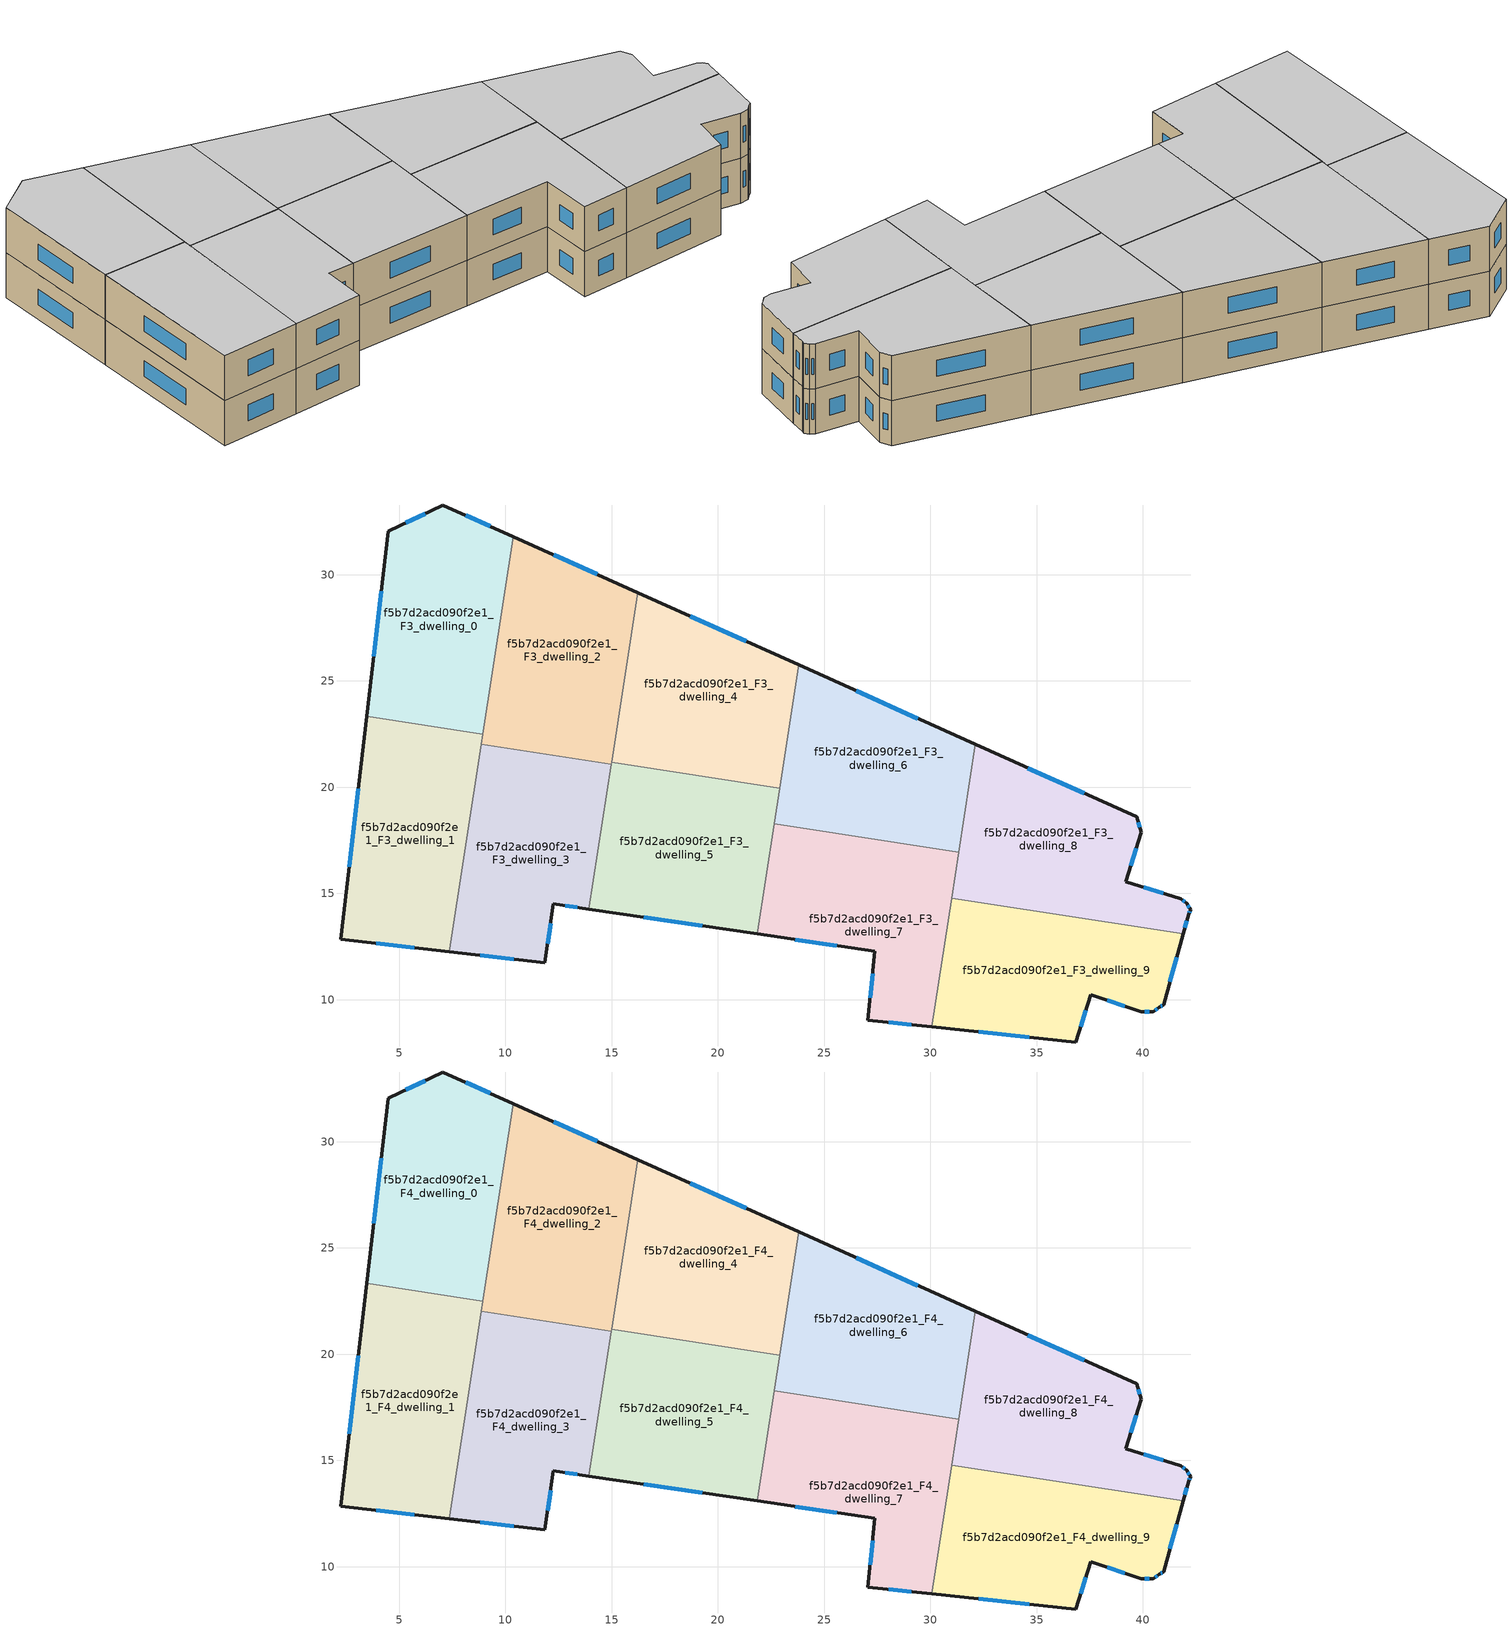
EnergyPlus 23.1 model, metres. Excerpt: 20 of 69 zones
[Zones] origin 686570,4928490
f5b7d2acd090f2e1_F3_dwelling_0
 floor to f5b7d2acd090f2e1_F2_dwelling_0 (EU_floor_Construction): 10.37,31.79 8.94,22.49 3.47,23.34 4.48,32.04 7.06,33.28 z9
 wall outside (EU_wall_Construction): 10.37,31.79 7.06,33.28 4.48,32.04 3.47,23.34 z9:12
 wall to f5b7d2acd090f2e1_F3_dwelling_1 (EU_wall_Construction): 3.47,23.34 8.94,22.49 z9:12
 wall to f5b7d2acd090f2e1_F3_dwelling_2 (EU_wall_Construction): 8.94,22.49 10.37,31.79 z9:12
 window (EU_Window_Construction): 4.15,29.21 3.8,26.17 / 6.22,32.88 5.32,32.44 / 9.3,32.27 8.14,32.79 z9.98:11.02
f5b7d2acd090f2e1_F3_dwelling_1
 floor to f5b7d2acd090f2e1_F2_dwelling_1 (EU_floor_Construction): 8.94,22.49 7.36,12.26 2.26,12.85 3.47,23.34 z9
 wall outside (EU_wall_Construction): 3.47,23.34 2.26,12.85 7.36,12.26 z9:12
 wall to f5b7d2acd090f2e1_F3_dwelling_3 (EU_wall_Construction): 7.36,12.26 8.87,22.03 z9:12
 wall to f5b7d2acd090f2e1_F3_dwelling_2 (EU_wall_Construction): 8.87,22.03 8.94,22.49 z9:12
 window (EU_Window_Construction): 3.08,19.93 2.66,16.26 / 3.92,12.66 5.71,12.45 z9.98:11.02
f5b7d2acd090f2e1_F3_dwelling_2
 floor to f5b7d2acd090f2e1_F2_dwelling_2 (EU_floor_Construction): 16.23,29.16 14.98,21.09 8.87,22.03 10.37,31.79 z9
 wall outside (EU_wall_Construction): 16.23,29.16 10.37,31.79 z9:12
 wall to f5b7d2acd090f2e1_F3_dwelling_4 (EU_wall_Construction): 15,21.18 16.23,29.16 z9:12
 wall to f5b7d2acd090f2e1_F3_dwelling_3 (EU_wall_Construction): 8.87,22.03 14.98,21.09 z9:12
 wall to f5b7d2acd090f2e1_F3_dwelling_5 (EU_wall_Construction): 14.98,21.09 15,21.18 z9:12
 window (EU_Window_Construction): 14.32,30.01 12.28,30.93 z9.98:11.02
f5b7d2acd090f2e1_F3_dwelling_3
 floor to f5b7d2acd090f2e1_F2_dwelling_3 (EU_floor_Construction): 14.98,21.09 13.93,14.26 12.26,14.51 11.85,11.74 7.36,12.26 8.87,22.03 z9
 wall outside (EU_wall_Construction): 7.36,12.26 11.85,11.74 12.26,14.51 13.93,14.26 z9:12
 wall to f5b7d2acd090f2e1_F3_dwelling_5 (EU_wall_Construction): 13.93,14.26 14.98,21.09 z9:12
 window (EU_Window_Construction): 12.8,14.43 13.39,14.34 / 11.98,12.64 12.13,13.61 / 8.82,12.09 10.39,11.91 z9.98:11.02
f5b7d2acd090f2e1_F3_dwelling_4
 floor to f5b7d2acd090f2e1_F2_dwelling_4 (EU_floor_Construction): 23.8,25.75 22.91,19.96 15,21.18 16.23,29.16 z9
 wall outside (EU_wall_Construction): 23.8,25.75 16.23,29.16 z9:12
 wall to f5b7d2acd090f2e1_F3_dwelling_5 (EU_wall_Construction): 15,21.18 22.91,19.96 z9:12
 wall to f5b7d2acd090f2e1_F3_dwelling_6 (EU_wall_Construction): 22.91,19.96 23.8,25.75 z9:12
 window (EU_Window_Construction): 21.33,26.86 18.69,28.05 z9.98:11.02
f5b7d2acd090f2e1_F3_dwelling_5
 floor to f5b7d2acd090f2e1_F2_dwelling_5 (EU_floor_Construction): 22.91,19.96 21.85,13.1 13.93,14.26 15,21.18 z9
 wall outside (EU_wall_Construction): 13.93,14.26 21.85,13.1 z9:12
 wall to f5b7d2acd090f2e1_F3_dwelling_7 (EU_wall_Construction): 21.85,13.1 22.65,18.28 z9:12
 wall to f5b7d2acd090f2e1_F3_dwelling_6 (EU_wall_Construction): 22.65,18.28 22.9,19.96 z9:12
 window (EU_Window_Construction): 16.51,13.88 19.27,13.48 z9.98:11.02
f5b7d2acd090f2e1_F3_dwelling_6
 floor to f5b7d2acd090f2e1_F2_dwelling_6 (EU_floor_Construction): 32.11,22.01 31.33,16.94 22.65,18.28 23.8,25.75 z9
 wall outside (EU_wall_Construction): 32.11,22.01 23.8,25.75 z9:12
 wall to f5b7d2acd090f2e1_F3_dwelling_7 (EU_wall_Construction): 22.65,18.28 31.33,16.94 z9:12
 wall to f5b7d2acd090f2e1_F3_dwelling_8 (EU_wall_Construction): 31.33,16.94 32.11,22.01 z9:12
 window (EU_Window_Construction): 29.41,23.23 26.5,24.54 z9.98:11.02
f5b7d2acd090f2e1_F3_dwelling_7
 floor to f5b7d2acd090f2e1_F2_dwelling_7 (EU_floor_Construction): 31.33,16.94 30.06,8.72 27.06,9.03 27.39,12.28 21.85,13.1 22.65,18.28 z9
 wall outside (EU_wall_Construction): 21.85,13.1 27.39,12.28 27.06,9.03 30.06,8.72 z9:12
 wall to f5b7d2acd090f2e1_F3_dwelling_9 (EU_wall_Construction): 30.06,8.72 31,14.77 z9:12
 wall to f5b7d2acd090f2e1_F3_dwelling_8 (EU_wall_Construction): 31,14.77 31.33,16.94 z9:12
 window (EU_Window_Construction): 28.04,8.93 29.09,8.82 / 27.28,11.22 27.17,10.09 / 23.65,12.83 25.59,12.54 z9.98:11.02
f5b7d2acd090f2e1_F3_dwelling_8
 floor to f5b7d2acd090f2e1_F2_dwelling_8 (EU_floor_Construction): 39.7,18.6 39.91,17.87 39.19,15.56 41.79,14.75 42.06,14.53 42.24,14.24 42.15,14.03 41.89,13.09 31,14.77 32.11,22.01 z9
 wall outside (EU_wall_Construction): 41.89,13.09 42.15,14.03 42.24,14.24 42.06,14.53 41.79,14.75 39.19,15.56 39.91,17.87 39.7,18.6 32.11,22.01 z9:12
 wall to f5b7d2acd090f2e1_F3_dwelling_9 (EU_wall_Construction): 31,14.77 41.89,13.09 z9:12
 window (EU_Window_Construction): 37.23,19.71 34.58,20.9 / 39.84,18.11 39.77,18.36 / 39.42,16.31 39.68,17.12 / 40.94,15.01 40.04,15.3 / 41.97,14.6 41.88,14.68 / 42.18,14.33 42.12,14.43 / 42.18,14.1 42.21,14.17 / 41.98,13.4 42.07,13.72 z9.98:11.02
f5b7d2acd090f2e1_F3_dwelling_9
 floor to f5b7d2acd090f2e1_F2_dwelling_9 (EU_floor_Construction): 41.89,13.09 40.97,9.76 40.77,9.65 40.48,9.43 39.91,9.43 37.54,10.24 36.85,8.01 30.06,8.72 31,14.77 z9
 wall outside (EU_wall_Construction): 30.06,8.72 36.85,8.01 37.54,10.24 39.91,9.43 40.48,9.43 40.77,9.65 40.97,9.76 41.89,13.09 z9:12
 window (EU_Window_Construction): 40.57,9.5 40.68,9.58 / 40.1,9.43 40.29,9.43 / 38.31,9.98 39.14,9.69 / 37.07,8.73 37.32,9.51 / 32.27,8.49 34.64,8.24 / 41.27,10.84 41.59,12.01 / 40.84,9.68 40.9,9.72 z9.98:11.02
f5b7d2acd090f2e1_F4_dwelling_0
 floor to f5b7d2acd090f2e1_F3_dwelling_0 (EU_floor_Construction): 10.37,31.79 8.94,22.49 3.47,23.34 4.48,32.04 7.06,33.28 z12
 wall outside (EU_wall_Construction): 10.37,31.79 7.06,33.28 4.48,32.04 3.47,23.34 z12:15
 wall to f5b7d2acd090f2e1_F4_dwelling_1 (EU_wall_Construction): 3.47,23.34 8.94,22.49 z12:15
 wall to f5b7d2acd090f2e1_F4_dwelling_2 (EU_wall_Construction): 8.94,22.49 10.37,31.79 z12:15
 window (EU_Window_Construction): 4.15,29.21 3.8,26.17 / 6.22,32.88 5.32,32.44 / 9.3,32.27 8.14,32.79 z12.98:14.02
 ceiling to f5b7d2acd090f2e1_F5_dwelling_0 (EU_floor_Construction): 8.94,22.49 10.37,31.79 7.06,33.28 4.48,32.04 3.47,23.34 z15
f5b7d2acd090f2e1_F4_dwelling_1
 floor to f5b7d2acd090f2e1_F3_dwelling_1 (EU_floor_Construction): 8.94,22.49 7.36,12.26 2.26,12.85 3.47,23.34 z12
 wall outside (EU_wall_Construction): 3.47,23.34 2.26,12.85 7.36,12.26 z12:15
 wall to f5b7d2acd090f2e1_F4_dwelling_3 (EU_wall_Construction): 7.36,12.26 8.87,22.03 z12:15
 wall to f5b7d2acd090f2e1_F4_dwelling_2 (EU_wall_Construction): 8.87,22.03 8.94,22.49 z12:15
 window (EU_Window_Construction): 3.08,19.93 2.66,16.26 / 3.92,12.66 5.71,12.45 z12.98:14.02
 ceiling to f5b7d2acd090f2e1_F5_dwelling_1 (EU_floor_Construction): 7.36,12.26 8.94,22.49 3.47,23.34 2.26,12.85 z15
f5b7d2acd090f2e1_F4_dwelling_2
 floor to f5b7d2acd090f2e1_F3_dwelling_2 (EU_floor_Construction): 16.23,29.16 14.98,21.09 8.87,22.03 10.37,31.79 z12
 wall outside (EU_wall_Construction): 16.23,29.16 10.37,31.79 z12:15
 wall to f5b7d2acd090f2e1_F4_dwelling_4 (EU_wall_Construction): 15,21.18 16.23,29.16 z12:15
 wall to f5b7d2acd090f2e1_F4_dwelling_3 (EU_wall_Construction): 8.87,22.03 14.98,21.09 z12:15
 wall to f5b7d2acd090f2e1_F4_dwelling_5 (EU_wall_Construction): 14.98,21.09 15,21.18 z12:15
 window (EU_Window_Construction): 14.32,30.01 12.28,30.93 z12.98:14.02
 ceiling to f5b7d2acd090f2e1_F5_dwelling_2 (EU_floor_Construction): 14.98,21.09 16.23,29.16 10.37,31.79 8.87,22.03 z15
f5b7d2acd090f2e1_F4_dwelling_3
 floor to f5b7d2acd090f2e1_F3_dwelling_3 (EU_floor_Construction): 14.98,21.09 13.93,14.26 12.26,14.51 11.85,11.74 7.36,12.26 8.87,22.03 z12
 wall outside (EU_wall_Construction): 7.36,12.26 11.85,11.74 12.26,14.51 13.93,14.26 z12:15
 wall to f5b7d2acd090f2e1_F4_dwelling_5 (EU_wall_Construction): 13.93,14.26 14.98,21.09 z12:15
 window (EU_Window_Construction): 12.8,14.43 13.39,14.34 / 11.98,12.64 12.13,13.61 / 8.82,12.09 10.39,11.91 z12.98:14.02
 ceiling to f5b7d2acd090f2e1_F5_dwelling_3 (EU_floor_Construction): 13.93,14.26 14.98,21.09 8.87,22.03 7.36,12.26 11.85,11.74 12.26,14.51 z15
f5b7d2acd090f2e1_F4_dwelling_4
 floor to f5b7d2acd090f2e1_F3_dwelling_4 (EU_floor_Construction): 23.8,25.75 22.91,19.96 15,21.18 16.23,29.16 z12
 wall outside (EU_wall_Construction): 23.8,25.75 16.23,29.16 z12:15
 wall to f5b7d2acd090f2e1_F4_dwelling_5 (EU_wall_Construction): 15,21.18 22.91,19.96 z12:15
 wall to f5b7d2acd090f2e1_F4_dwelling_6 (EU_wall_Construction): 22.91,19.96 23.8,25.75 z12:15
 window (EU_Window_Construction): 21.33,26.86 18.69,28.05 z12.98:14.02
 ceiling to f5b7d2acd090f2e1_F5_dwelling_4 (EU_floor_Construction): 22.91,19.96 23.8,25.75 16.23,29.16 15,21.18 z15
f5b7d2acd090f2e1_F4_dwelling_5
 floor to f5b7d2acd090f2e1_F3_dwelling_5 (EU_floor_Construction): 22.91,19.96 21.85,13.1 13.93,14.26 15,21.18 z12
 wall outside (EU_wall_Construction): 13.93,14.26 21.85,13.1 z12:15
 wall to f5b7d2acd090f2e1_F4_dwelling_7 (EU_wall_Construction): 21.85,13.1 22.65,18.28 z12:15
 wall to f5b7d2acd090f2e1_F4_dwelling_6 (EU_wall_Construction): 22.65,18.28 22.9,19.96 z12:15
 window (EU_Window_Construction): 16.51,13.88 19.27,13.48 z12.98:14.02
 ceiling to f5b7d2acd090f2e1_F5_dwelling_5 (EU_floor_Construction): 21.85,13.1 22.91,19.96 15,21.18 13.93,14.26 z15
f5b7d2acd090f2e1_F4_dwelling_6
 floor to f5b7d2acd090f2e1_F3_dwelling_6 (EU_floor_Construction): 32.11,22.01 31.33,16.94 22.65,18.28 23.8,25.75 z12
 wall outside (EU_wall_Construction): 32.11,22.01 23.8,25.75 z12:15
 wall to f5b7d2acd090f2e1_F4_dwelling_7 (EU_wall_Construction): 22.65,18.28 31.33,16.94 z12:15
 wall to f5b7d2acd090f2e1_F4_dwelling_8 (EU_wall_Construction): 31.33,16.94 32.11,22.01 z12:15
 window (EU_Window_Construction): 29.41,23.23 26.5,24.54 z12.98:14.02
 ceiling to f5b7d2acd090f2e1_F5_dwelling_6 (EU_floor_Construction): 31.33,16.94 32.11,22.01 23.8,25.75 22.65,18.28 z15
f5b7d2acd090f2e1_F4_dwelling_7
 floor to f5b7d2acd090f2e1_F3_dwelling_7 (EU_floor_Construction): 31.33,16.94 30.06,8.72 27.06,9.03 27.39,12.28 21.85,13.1 22.65,18.28 z12
 wall outside (EU_wall_Construction): 21.85,13.1 27.39,12.28 27.06,9.03 30.06,8.72 z12:15
 wall to f5b7d2acd090f2e1_F4_dwelling_9 (EU_wall_Construction): 30.06,8.72 31,14.77 z12:15
 wall to f5b7d2acd090f2e1_F4_dwelling_8 (EU_wall_Construction): 31,14.77 31.33,16.94 z12:15
 window (EU_Window_Construction): 28.04,8.93 29.09,8.82 / 27.28,11.22 27.17,10.09 / 23.65,12.83 25.59,12.54 z12.98:14.02
 ceiling to f5b7d2acd090f2e1_F5_dwelling_7 (EU_floor_Construction): 30.06,8.72 31.33,16.94 22.65,18.28 21.85,13.1 27.39,12.28 27.06,9.03 z15
f5b7d2acd090f2e1_F4_dwelling_8
 floor to f5b7d2acd090f2e1_F3_dwelling_8 (EU_floor_Construction): 39.7,18.6 39.91,17.87 39.19,15.56 41.79,14.75 42.06,14.53 42.24,14.24 42.15,14.03 41.89,13.09 31,14.77 32.11,22.01 z12
 wall outside (EU_wall_Construction): 41.89,13.09 42.15,14.03 42.24,14.24 42.06,14.53 41.79,14.75 39.19,15.56 39.91,17.87 39.7,18.6 32.11,22.01 z12:15
 wall to f5b7d2acd090f2e1_F4_dwelling_9 (EU_wall_Construction): 31,14.77 41.89,13.09 z12:15
 window (EU_Window_Construction): 37.23,19.71 34.58,20.9 / 39.84,18.11 39.77,18.36 / 39.42,16.31 39.68,17.12 / 40.94,15.01 40.04,15.3 / 41.97,14.6 41.88,14.68 / 42.18,14.33 42.12,14.43 / 42.18,14.1 42.21,14.17 / 41.98,13.4 42.07,13.72 z12.98:14.02
 ceiling to f5b7d2acd090f2e1_F5_dwelling_8 (EU_floor_Construction): 41.89,13.09 42.15,14.03 42.24,14.24 42.06,14.53 41.79,14.75 39.19,15.56 39.91,17.87 39.7,18.6 32.11,22.01 31,14.77 z15
f5b7d2acd090f2e1_F4_dwelling_9
 floor to f5b7d2acd090f2e1_F3_dwelling_9 (EU_floor_Construction): 41.89,13.09 40.97,9.76 40.77,9.65 40.48,9.43 39.91,9.43 37.54,10.24 36.85,8.01 30.06,8.72 31,14.77 z12
 wall outside (EU_wall_Construction): 30.06,8.72 36.85,8.01 37.54,10.24 39.91,9.43 40.48,9.43 40.77,9.65 40.97,9.76 41.89,13.09 z12:15
 window (EU_Window_Construction): 40.57,9.5 40.68,9.58 / 40.1,9.43 40.29,9.43 / 38.31,9.98 39.14,9.69 / 37.07,8.73 37.32,9.51 / 32.27,8.49 34.64,8.24 / 41.27,10.84 41.59,12.01 / 40.84,9.68 40.9,9.72 z12.98:14.02
 ceiling to f5b7d2acd090f2e1_F5_dwelling_9 (EU_floor_Construction): 40.97,9.76 41.89,13.09 31,14.77 30.06,8.72 36.85,8.01 37.54,10.24 39.91,9.43 40.48,9.43 40.77,9.65 z15
[Building]
EU S2 Campaign: North Axis=0; Terrain=City; Solar Distribution=FullExterior
[Site:Location]
Bologna: Latitude=44.5; Longitude=11.25; Time Zone=1; Elevation=37
[SizingPeriod:WeatherFileDays]
AnnualSizingPeriod: Begin Month=1; Begin Day of Month=1; End Month=12; End Day of Month=31; Day of Week for Start Day=Monday; Use Weather File Daylight Saving Period=No; Use Weather File Rain and Snow Indicators=No
[MATERIAL]
EU_InternalMass_Material: Roughness=MediumRough; Thickness=0.1; Conductivity=1; Density=1800; Specific Heat=900; Thermal Absorptance=0.9; Solar Absorptance=0.7; Visible Absorptance=0.7
[MATERIAL:NOMASS] Roughness=MediumRough; Thermal Absorptance=0.9; Solar Absorptance=0.7; Visible Absorptance=0.7
Name | Thermal Resistance
EU_wall_NoMass | 0.905828
EU_floor_NoMass | 0.67114
[WINDOWMATERIAL:SIMPLEGLAZINGSYSTEM]
EU_Window_SimpleGlazing: UFactor=4.52486; Solar Heat Gain Coefficient=0.85; Visible Transmittance=0.85
[CONSTRUCTION]
EU_wall_Construction: EU_wall_NoMass
EU_floor_Construction: EU_floor_NoMass
EU_Window_Construction: EU_Window_SimpleGlazing
EU_InternalMass_Construction: EU_InternalMass_Material
[ZONE] Type=1; Multiplier=1; Ceiling Height=autocalculate; Floor Area=autocalculate; Part of Total Floor Area=Yes
Name | Volume
f5b7d2acd090f2e1_F3_dwelling_0; f5b7d2acd090f2e1_F4_dwelling_0 | 167.283
f5b7d2acd090f2e1_F3_dwelling_1; f5b7d2acd090f2e1_F4_dwelling_1 | 167.296
f5b7d2acd090f2e1_F3_dwelling_2; f5b7d2acd090f2e1_F4_dwelling_2 | 167.302
f5b7d2acd090f2e1_F3_dwelling_3; f5b7d2acd090f2e1_F4_dwelling_3; f5b7d2acd090f2e1_F3_dwelling_6; f5b7d2acd090f2e1_F4_dwelling_6 | 167.301
f5b7d2acd090f2e1_F3_dwelling_4; f5b7d2acd090f2e1_F4_dwelling_4 | 167.298
f5b7d2acd090f2e1_F3_dwelling_5; f5b7d2acd090f2e1_F4_dwelling_5 | 167.279
f5b7d2acd090f2e1_F3_dwelling_7; f5b7d2acd090f2e1_F4_dwelling_7 | 167.292
f5b7d2acd090f2e1_F3_dwelling_8; f5b7d2acd090f2e1_F4_dwelling_8; f5b7d2acd090f2e1_F3_dwelling_9; f5b7d2acd090f2e1_F4_dwelling_9 | 167.299
[INTERNALMASS] Construction=EU_InternalMass_Construction
Name | Zone or ZoneList | Surface Area
f5b7d2acd090f2e1_F3_dwelling_0_EU_InternalMass | f5b7d2acd090f2e1_F3_dwelling_0 | 55.7605
f5b7d2acd090f2e1_F3_dwelling_1_EU_InternalMass | f5b7d2acd090f2e1_F3_dwelling_1 | 55.7647
f5b7d2acd090f2e1_F3_dwelling_2_EU_InternalMass | f5b7d2acd090f2e1_F3_dwelling_2 | 55.7664
f5b7d2acd090f2e1_F3_dwelling_3_EU_InternalMass | f5b7d2acd090f2e1_F3_dwelling_3 | 55.7664
f5b7d2acd090f2e1_F3_dwelling_4_EU_InternalMass | f5b7d2acd090f2e1_F3_dwelling_4 | 55.7641
f5b7d2acd090f2e1_F3_dwelling_5_EU_InternalMass | f5b7d2acd090f2e1_F3_dwelling_5 | 55.7601
f5b7d2acd090f2e1_F3_dwelling_6_EU_InternalMass | f5b7d2acd090f2e1_F3_dwelling_6 | 55.7664
f5b7d2acd090f2e1_F3_dwelling_7_EU_InternalMass | f5b7d2acd090f2e1_F3_dwelling_7 | 55.7642
f5b7d2acd090f2e1_F3_dwelling_8_EU_InternalMass | f5b7d2acd090f2e1_F3_dwelling_8 | 55.7654
f5b7d2acd090f2e1_F3_dwelling_9_EU_InternalMass | f5b7d2acd090f2e1_F3_dwelling_9 | 55.7651
f5b7d2acd090f2e1_F4_dwelling_0_EU_InternalMass | f5b7d2acd090f2e1_F4_dwelling_0 | 55.7605
f5b7d2acd090f2e1_F4_dwelling_1_EU_InternalMass | f5b7d2acd090f2e1_F4_dwelling_1 | 55.7647
f5b7d2acd090f2e1_F4_dwelling_2_EU_InternalMass | f5b7d2acd090f2e1_F4_dwelling_2 | 55.7664
f5b7d2acd090f2e1_F4_dwelling_3_EU_InternalMass | f5b7d2acd090f2e1_F4_dwelling_3 | 55.7664
f5b7d2acd090f2e1_F4_dwelling_4_EU_InternalMass | f5b7d2acd090f2e1_F4_dwelling_4 | 55.7641
f5b7d2acd090f2e1_F4_dwelling_5_EU_InternalMass | f5b7d2acd090f2e1_F4_dwelling_5 | 55.7601
f5b7d2acd090f2e1_F4_dwelling_6_EU_InternalMass | f5b7d2acd090f2e1_F4_dwelling_6 | 55.7664
f5b7d2acd090f2e1_F4_dwelling_7_EU_InternalMass | f5b7d2acd090f2e1_F4_dwelling_7 | 55.7642
f5b7d2acd090f2e1_F4_dwelling_8_EU_InternalMass | f5b7d2acd090f2e1_F4_dwelling_8 | 55.7654
f5b7d2acd090f2e1_F4_dwelling_9_EU_InternalMass | f5b7d2acd090f2e1_F4_dwelling_9 | 55.7651
[OTHEREQUIPMENT] Fuel Type=Electricity; Design Level Calculation Method=Watts/Area; Power per Zone Floor Area=1; Fraction Latent=0; Fraction Radiant=0; Fraction Lost=0; Carbon Dioxide Generation Rate=0; EndUse Subcategory=EU_Step8_InternalGains
Name | Zone or ZoneList or Space or SpaceList | Schedule
EU_Step8_InternalGain_f5b7d2acd090f2e1_F3_dwelling_0_f000 | f5b7d2acd090f2e1_F3_dwelling_0 | EU_Step8_GainSchedule_f5b7d2acd090f2e1_F3_dwelling_0_f000
EU_Step8_InternalGain_f5b7d2acd090f2e1_F3_dwelling_1_f000 | f5b7d2acd090f2e1_F3_dwelling_1 | EU_Step8_GainSchedule_f5b7d2acd090f2e1_F3_dwelling_1_f000
EU_Step8_InternalGain_f5b7d2acd090f2e1_F3_dwelling_2_f000 | f5b7d2acd090f2e1_F3_dwelling_2 | EU_Step8_GainSchedule_f5b7d2acd090f2e1_F3_dwelling_2_f000
EU_Step8_InternalGain_f5b7d2acd090f2e1_F3_dwelling_3_f000 | f5b7d2acd090f2e1_F3_dwelling_3 | EU_Step8_GainSchedule_f5b7d2acd090f2e1_F3_dwelling_3_f000
EU_Step8_InternalGain_f5b7d2acd090f2e1_F3_dwelling_4_f000 | f5b7d2acd090f2e1_F3_dwelling_4 | EU_Step8_GainSchedule_f5b7d2acd090f2e1_F3_dwelling_4_f000
EU_Step8_InternalGain_f5b7d2acd090f2e1_F3_dwelling_5_f000 | f5b7d2acd090f2e1_F3_dwelling_5 | EU_Step8_GainSchedule_f5b7d2acd090f2e1_F3_dwelling_5_f000
EU_Step8_InternalGain_f5b7d2acd090f2e1_F3_dwelling_6_f000 | f5b7d2acd090f2e1_F3_dwelling_6 | EU_Step8_GainSchedule_f5b7d2acd090f2e1_F3_dwelling_6_f000
EU_Step8_InternalGain_f5b7d2acd090f2e1_F3_dwelling_7_f000 | f5b7d2acd090f2e1_F3_dwelling_7 | EU_Step8_GainSchedule_f5b7d2acd090f2e1_F3_dwelling_7_f000
EU_Step8_InternalGain_f5b7d2acd090f2e1_F3_dwelling_8_f000 | f5b7d2acd090f2e1_F3_dwelling_8 | EU_Step8_GainSchedule_f5b7d2acd090f2e1_F3_dwelling_8_f000
EU_Step8_InternalGain_f5b7d2acd090f2e1_F3_dwelling_9_f000 | f5b7d2acd090f2e1_F3_dwelling_9 | EU_Step8_GainSchedule_f5b7d2acd090f2e1_F3_dwelling_9_f000
EU_Step8_InternalGain_f5b7d2acd090f2e1_F4_dwelling_0_f000 | f5b7d2acd090f2e1_F4_dwelling_0 | EU_Step8_GainSchedule_f5b7d2acd090f2e1_F4_dwelling_0_f000
EU_Step8_InternalGain_f5b7d2acd090f2e1_F4_dwelling_1_f000 | f5b7d2acd090f2e1_F4_dwelling_1 | EU_Step8_GainSchedule_f5b7d2acd090f2e1_F4_dwelling_1_f000
EU_Step8_InternalGain_f5b7d2acd090f2e1_F4_dwelling_2_f000 | f5b7d2acd090f2e1_F4_dwelling_2 | EU_Step8_GainSchedule_f5b7d2acd090f2e1_F4_dwelling_2_f000
EU_Step8_InternalGain_f5b7d2acd090f2e1_F4_dwelling_3_f000 | f5b7d2acd090f2e1_F4_dwelling_3 | EU_Step8_GainSchedule_f5b7d2acd090f2e1_F4_dwelling_3_f000
EU_Step8_InternalGain_f5b7d2acd090f2e1_F4_dwelling_4_f000 | f5b7d2acd090f2e1_F4_dwelling_4 | EU_Step8_GainSchedule_f5b7d2acd090f2e1_F4_dwelling_4_f000
EU_Step8_InternalGain_f5b7d2acd090f2e1_F4_dwelling_5_f000 | f5b7d2acd090f2e1_F4_dwelling_5 | EU_Step8_GainSchedule_f5b7d2acd090f2e1_F4_dwelling_5_f000
EU_Step8_InternalGain_f5b7d2acd090f2e1_F4_dwelling_6_f000 | f5b7d2acd090f2e1_F4_dwelling_6 | EU_Step8_GainSchedule_f5b7d2acd090f2e1_F4_dwelling_6_f000
EU_Step8_InternalGain_f5b7d2acd090f2e1_F4_dwelling_7_f000 | f5b7d2acd090f2e1_F4_dwelling_7 | EU_Step8_GainSchedule_f5b7d2acd090f2e1_F4_dwelling_7_f000
EU_Step8_InternalGain_f5b7d2acd090f2e1_F4_dwelling_8_f000 | f5b7d2acd090f2e1_F4_dwelling_8 | EU_Step8_GainSchedule_f5b7d2acd090f2e1_F4_dwelling_8_f000
EU_Step8_InternalGain_f5b7d2acd090f2e1_F4_dwelling_9_f000 | f5b7d2acd090f2e1_F4_dwelling_9 | EU_Step8_GainSchedule_f5b7d2acd090f2e1_F4_dwelling_9_f000
[ZONEVENTILATION:DESIGNFLOWRATE] Schedule=EU_AlwaysOn; Design Flow Rate Calculation Method=AirChanges/Hour; Air Changes per Hour=0.73129; Ventilation Type=Natural; Fan Pressure Rise=0; Fan Total Efficiency=1; Constant Term Coefficient=1; Temperature Term Coefficient=0; Velocity Term Coefficient=0; Velocity Squared Term Coefficient=0; Minimum Indoor Temperature=-100; Maximum Indoor Temperature=100; Delta Temperature=-100; Minimum Outdoor Temperature=-100; Maximum Outdoor Temperature=100; Maximum Wind Speed=40
Name | Zone or ZoneList or Space or SpaceList
EU_ConstantAir_f5b7d2acd090f2e1_F3_dwelling_0 | f5b7d2acd090f2e1_F3_dwelling_0
EU_ConstantAir_f5b7d2acd090f2e1_F3_dwelling_1 | f5b7d2acd090f2e1_F3_dwelling_1
EU_ConstantAir_f5b7d2acd090f2e1_F3_dwelling_2 | f5b7d2acd090f2e1_F3_dwelling_2
EU_ConstantAir_f5b7d2acd090f2e1_F3_dwelling_3 | f5b7d2acd090f2e1_F3_dwelling_3
EU_ConstantAir_f5b7d2acd090f2e1_F3_dwelling_4 | f5b7d2acd090f2e1_F3_dwelling_4
EU_ConstantAir_f5b7d2acd090f2e1_F3_dwelling_5 | f5b7d2acd090f2e1_F3_dwelling_5
EU_ConstantAir_f5b7d2acd090f2e1_F3_dwelling_6 | f5b7d2acd090f2e1_F3_dwelling_6
EU_ConstantAir_f5b7d2acd090f2e1_F3_dwelling_7 | f5b7d2acd090f2e1_F3_dwelling_7
EU_ConstantAir_f5b7d2acd090f2e1_F3_dwelling_8 | f5b7d2acd090f2e1_F3_dwelling_8
EU_ConstantAir_f5b7d2acd090f2e1_F3_dwelling_9 | f5b7d2acd090f2e1_F3_dwelling_9
EU_ConstantAir_f5b7d2acd090f2e1_F4_dwelling_0 | f5b7d2acd090f2e1_F4_dwelling_0
EU_ConstantAir_f5b7d2acd090f2e1_F4_dwelling_1 | f5b7d2acd090f2e1_F4_dwelling_1
EU_ConstantAir_f5b7d2acd090f2e1_F4_dwelling_2 | f5b7d2acd090f2e1_F4_dwelling_2
EU_ConstantAir_f5b7d2acd090f2e1_F4_dwelling_3 | f5b7d2acd090f2e1_F4_dwelling_3
EU_ConstantAir_f5b7d2acd090f2e1_F4_dwelling_4 | f5b7d2acd090f2e1_F4_dwelling_4
EU_ConstantAir_f5b7d2acd090f2e1_F4_dwelling_5 | f5b7d2acd090f2e1_F4_dwelling_5
EU_ConstantAir_f5b7d2acd090f2e1_F4_dwelling_6 | f5b7d2acd090f2e1_F4_dwelling_6
EU_ConstantAir_f5b7d2acd090f2e1_F4_dwelling_7 | f5b7d2acd090f2e1_F4_dwelling_7
EU_ConstantAir_f5b7d2acd090f2e1_F4_dwelling_8 | f5b7d2acd090f2e1_F4_dwelling_8
EU_ConstantAir_f5b7d2acd090f2e1_F4_dwelling_9 | f5b7d2acd090f2e1_F4_dwelling_9
[HVACTEMPLATE:THERMOSTAT] Constant Heating Setpoint=20; Constant Cooling Setpoint=50
EU_HeatOnly_f5b7d2acd090f2e1_F0_dwelling_9; EU_HeatOnly_f5b7d2acd090f2e1_F1_dwelling_0; EU_HeatOnly_f5b7d2acd090f2e1_F1_dwelling_1; EU_HeatOnly_f5b7d2acd090f2e1_F1_dwelling_2; EU_HeatOnly_f5b7d2acd090f2e1_F1_dwelling_3; EU_HeatOnly_f5b7d2acd090f2e1_F1_dwelling_4; EU_HeatOnly_f5b7d2acd090f2e1_F1_dwelling_5; EU_HeatOnly_f5b7d2acd090f2e1_F1_dwelling_6; EU_HeatOnly_f5b7d2acd090f2e1_F1_dwelling_7; EU_HeatOnly_f5b7d2acd090f2e1_F1_dwelling_8; EU_HeatOnly_f5b7d2acd090f2e1_F1_dwelling_9; EU_HeatOnly_f5b7d2acd090f2e1_F2_dwelling_0; EU_HeatOnly_f5b7d2acd090f2e1_F2_dwelling_1; EU_HeatOnly_f5b7d2acd090f2e1_F2_dwelling_2; EU_HeatOnly_f5b7d2acd090f2e1_F2_dwelling_3; EU_HeatOnly_f5b7d2acd090f2e1_F2_dwelling_4; EU_HeatOnly_f5b7d2acd090f2e1_F2_dwelling_5; EU_HeatOnly_f5b7d2acd090f2e1_F2_dwelling_6; EU_HeatOnly_f5b7d2acd090f2e1_F2_dwelling_7; EU_HeatOnly_f5b7d2acd090f2e1_F2_dwelling_8; EU_HeatOnly_f5b7d2acd090f2e1_F2_dwelling_9; EU_HeatOnly_f5b7d2acd090f2e1_F3_dwelling_0; EU_HeatOnly_f5b7d2acd090f2e1_F3_dwelling_1; EU_HeatOnly_f5b7d2acd090f2e1_F3_dwelling_2; EU_HeatOnly_f5b7d2acd090f2e1_F3_dwelling_3; EU_HeatOnly_f5b7d2acd090f2e1_F3_dwelling_4; EU_HeatOnly_f5b7d2acd090f2e1_F3_dwelling_5; EU_HeatOnly_f5b7d2acd090f2e1_F3_dwelling_6; EU_HeatOnly_f5b7d2acd090f2e1_F3_dwelling_7; EU_HeatOnly_f5b7d2acd090f2e1_F3_dwelling_8; EU_HeatOnly_f5b7d2acd090f2e1_F3_dwelling_9; EU_HeatOnly_f5b7d2acd090f2e1_F4_dwelling_0; EU_HeatOnly_f5b7d2acd090f2e1_F4_dwelling_1; EU_HeatOnly_f5b7d2acd090f2e1_F4_dwelling_2; EU_HeatOnly_f5b7d2acd090f2e1_F4_dwelling_3; EU_HeatOnly_f5b7d2acd090f2e1_F4_dwelling_4; EU_HeatOnly_f5b7d2acd090f2e1_F4_dwelling_5; EU_HeatOnly_f5b7d2acd090f2e1_F4_dwelling_6; EU_HeatOnly_f5b7d2acd090f2e1_F4_dwelling_7; EU_HeatOnly_f5b7d2acd090f2e1_F4_dwelling_8; EU_HeatOnly_f5b7d2acd090f2e1_F4_dwelling_9; EU_HeatOnly_f5b7d2acd090f2e1_F5_dwelling_0; EU_HeatOnly_f5b7d2acd090f2e1_F5_dwelling_1; EU_HeatOnly_f5b7d2acd090f2e1_F5_dwelling_2; EU_HeatOnly_f5b7d2acd090f2e1_F5_dwelling_3; EU_HeatOnly_f5b7d2acd090f2e1_F5_dwelling_4; EU_HeatOnly_f5b7d2acd090f2e1_F5_dwelling_5; EU_HeatOnly_f5b7d2acd090f2e1_F5_dwelling_6; EU_HeatOnly_f5b7d2acd090f2e1_F5_dwelling_7; EU_HeatOnly_f5b7d2acd090f2e1_F5_dwelling_8; EU_HeatOnly_f5b7d2acd090f2e1_F5_dwelling_9; EU_HeatOnly_f5b7d2acd090f2e1_F6_dwelling_0; EU_HeatOnly_f5b7d2acd090f2e1_F6_dwelling_1; EU_HeatOnly_f5b7d2acd090f2e1_F6_dwelling_2; EU_HeatOnly_f5b7d2acd090f2e1_F6_dwelling_3; EU_HeatOnly_f5b7d2acd090f2e1_F6_dwelling_4; EU_HeatOnly_f5b7d2acd090f2e1_F6_dwelling_5; EU_HeatOnly_f5b7d2acd090f2e1_F6_dwelling_6; EU_HeatOnly_f5b7d2acd090f2e1_F6_dwelling_7; EU_HeatOnly_f5b7d2acd090f2e1_F6_dwelling_8
[HVACTEMPLATE:ZONE:IDEALLOADSAIRSYSTEM] System Availability Schedule=EU_AlwaysOn; Maximum Heating Supply Air Temperature=50; Minimum Cooling Supply Air Temperature=13; Maximum Heating Supply Air Humidity Ratio=0.0156; Minimum Cooling Supply Air Humidity Ratio=0.0077; Heating Limit=NoLimit; Cooling Limit=NoLimit; Heating Availability Schedule=EU_AlwaysOn; Cooling Availability Schedule=EU_CoolingOff; Dehumidification Control Type=ConstantSensibleHeatRatio; Cooling Sensible Heat Ratio=0.7; Dehumidification Setpoint=60; Humidification Control Type=None; Humidification Setpoint=30; Outdoor Air Method=None; Outdoor Air Flow Rate per Person=0.00944; Outdoor Air Flow Rate per Zone Floor Area=0; Outdoor Air Flow Rate per Zone=0; Demand Controlled Ventilation Type=None; Outdoor Air Economizer Type=NoEconomizer; Heat Recovery Type=None; Sensible Heat Recovery Effectiveness=0.7; Latent Heat Recovery Effectiveness=0.65
Name | Template Thermostat
f5b7d2acd090f2e1_F3_dwelling_0 | EU_HeatOnly_f5b7d2acd090f2e1_F3_dwelling_0
f5b7d2acd090f2e1_F3_dwelling_1 | EU_HeatOnly_f5b7d2acd090f2e1_F3_dwelling_1
f5b7d2acd090f2e1_F3_dwelling_2 | EU_HeatOnly_f5b7d2acd090f2e1_F3_dwelling_2
f5b7d2acd090f2e1_F3_dwelling_3 | EU_HeatOnly_f5b7d2acd090f2e1_F3_dwelling_3
f5b7d2acd090f2e1_F3_dwelling_4 | EU_HeatOnly_f5b7d2acd090f2e1_F3_dwelling_4
f5b7d2acd090f2e1_F3_dwelling_5 | EU_HeatOnly_f5b7d2acd090f2e1_F3_dwelling_5
f5b7d2acd090f2e1_F3_dwelling_6 | EU_HeatOnly_f5b7d2acd090f2e1_F3_dwelling_6
f5b7d2acd090f2e1_F3_dwelling_7 | EU_HeatOnly_f5b7d2acd090f2e1_F3_dwelling_7
f5b7d2acd090f2e1_F3_dwelling_8 | EU_HeatOnly_f5b7d2acd090f2e1_F3_dwelling_8
f5b7d2acd090f2e1_F3_dwelling_9 | EU_HeatOnly_f5b7d2acd090f2e1_F3_dwelling_9
f5b7d2acd090f2e1_F4_dwelling_0 | EU_HeatOnly_f5b7d2acd090f2e1_F4_dwelling_0
f5b7d2acd090f2e1_F4_dwelling_1 | EU_HeatOnly_f5b7d2acd090f2e1_F4_dwelling_1
f5b7d2acd090f2e1_F4_dwelling_2 | EU_HeatOnly_f5b7d2acd090f2e1_F4_dwelling_2
f5b7d2acd090f2e1_F4_dwelling_3 | EU_HeatOnly_f5b7d2acd090f2e1_F4_dwelling_3
f5b7d2acd090f2e1_F4_dwelling_4 | EU_HeatOnly_f5b7d2acd090f2e1_F4_dwelling_4
f5b7d2acd090f2e1_F4_dwelling_5 | EU_HeatOnly_f5b7d2acd090f2e1_F4_dwelling_5
f5b7d2acd090f2e1_F4_dwelling_6 | EU_HeatOnly_f5b7d2acd090f2e1_F4_dwelling_6
f5b7d2acd090f2e1_F4_dwelling_7 | EU_HeatOnly_f5b7d2acd090f2e1_F4_dwelling_7
f5b7d2acd090f2e1_F4_dwelling_8 | EU_HeatOnly_f5b7d2acd090f2e1_F4_dwelling_8
f5b7d2acd090f2e1_F4_dwelling_9 | EU_HeatOnly_f5b7d2acd090f2e1_F4_dwelling_9
[SIZING:ZONE] Zone Cooling Design Supply Air Temperature Input Method=SupplyAirTemperature; Zone Cooling Design Supply Air Temperature=13; Zone Heating Design Supply Air Temperature Input Method=SupplyAirTemperature; Zone Heating Design Supply Air Temperature=50; Zone Cooling Design Supply Air Humidity Ratio=0.008; Zone Heating Design Supply Air Humidity Ratio=0.008; Cooling Design Air Flow Method=DesignDay; Cooling Design Air Flow Rate=0; Cooling Minimum Air Flow per Zone Floor Area=0.000762; Cooling Minimum Air Flow=0; Cooling Minimum Air Flow Fraction=0.2; Heating Design Air Flow Method=DesignDay; Heating Design Air Flow Rate=0; Heating Maximum Air Flow per Zone Floor Area=0.002032; Heating Maximum Air Flow=0.141576; Heating Maximum Air Flow Fraction=0.3; Account for Dedicated Outdoor Air System=No; Dedicated Outdoor Air System Control Strategy=NeutralSupplyAir; Dedicated Outdoor Air Low Setpoint Temperature for Design=autosize; Dedicated Outdoor Air High Setpoint Temperature for Design=autosize; Zone Load Sizing Method=Sensible Load Only No Latent Load; Zone Latent Cooling Design Supply Air Humidity Ratio Input Method=HumidityRatioDifference; Zone Cooling Design Supply Air Humidity Ratio Difference=0.005; Zone Latent Heating Design Supply Air Humidity Ratio Input Method=HumidityRatioDifference; Zone Humidification Design Supply Air Humidity Ratio Difference=0.005
f5b7d2acd090f2e1_F3_dwelling_0; f5b7d2acd090f2e1_F3_dwelling_1; f5b7d2acd090f2e1_F3_dwelling_2; f5b7d2acd090f2e1_F3_dwelling_3; f5b7d2acd090f2e1_F3_dwelling_4; f5b7d2acd090f2e1_F3_dwelling_5; f5b7d2acd090f2e1_F3_dwelling_6; f5b7d2acd090f2e1_F3_dwelling_7; f5b7d2acd090f2e1_F3_dwelling_8; f5b7d2acd090f2e1_F3_dwelling_9; f5b7d2acd090f2e1_F4_dwelling_0; f5b7d2acd090f2e1_F4_dwelling_1; f5b7d2acd090f2e1_F4_dwelling_2; f5b7d2acd090f2e1_F4_dwelling_3; f5b7d2acd090f2e1_F4_dwelling_4; f5b7d2acd090f2e1_F4_dwelling_5; f5b7d2acd090f2e1_F4_dwelling_6; f5b7d2acd090f2e1_F4_dwelling_7; f5b7d2acd090f2e1_F4_dwelling_8; f5b7d2acd090f2e1_F4_dwelling_9
[SCHEDULE:CONSTANT]
Name | Hourly Value
EU_AlwaysOn | 1
EU_CoolingOff | 0
[SCHEDULE:FILE] Column Number=1; Rows to Skip at Top=0; Number of Hours of Data=8760; Column Separator=Comma; Interpolate to Timestep=No; Minutes per Item=60; Adjust Schedule for Daylight Savings=Yes
Name | File
EU_Step8_GainSchedule_f5b7d2acd090f2e1_F3_dwelling_0_f000 | ../../schedules/f5b7d2acd090f2e1/f5b7d2acd090f2e1_F3_dwelling_0_f000_gain.csv
EU_Step8_GainSchedule_f5b7d2acd090f2e1_F3_dwelling_1_f000 | ../../schedules/f5b7d2acd090f2e1/f5b7d2acd090f2e1_F3_dwelling_1_f000_gain.csv
EU_Step8_GainSchedule_f5b7d2acd090f2e1_F3_dwelling_2_f000 | ../../schedules/f5b7d2acd090f2e1/f5b7d2acd090f2e1_F3_dwelling_2_f000_gain.csv
EU_Step8_GainSchedule_f5b7d2acd090f2e1_F3_dwelling_3_f000 | ../../schedules/f5b7d2acd090f2e1/f5b7d2acd090f2e1_F3_dwelling_3_f000_gain.csv
EU_Step8_GainSchedule_f5b7d2acd090f2e1_F3_dwelling_4_f000 | ../../schedules/f5b7d2acd090f2e1/f5b7d2acd090f2e1_F3_dwelling_4_f000_gain.csv
EU_Step8_GainSchedule_f5b7d2acd090f2e1_F3_dwelling_5_f000 | ../../schedules/f5b7d2acd090f2e1/f5b7d2acd090f2e1_F3_dwelling_5_f000_gain.csv
EU_Step8_GainSchedule_f5b7d2acd090f2e1_F3_dwelling_6_f000 | ../../schedules/f5b7d2acd090f2e1/f5b7d2acd090f2e1_F3_dwelling_6_f000_gain.csv
EU_Step8_GainSchedule_f5b7d2acd090f2e1_F3_dwelling_7_f000 | ../../schedules/f5b7d2acd090f2e1/f5b7d2acd090f2e1_F3_dwelling_7_f000_gain.csv
EU_Step8_GainSchedule_f5b7d2acd090f2e1_F3_dwelling_8_f000 | ../../schedules/f5b7d2acd090f2e1/f5b7d2acd090f2e1_F3_dwelling_8_f000_gain.csv
EU_Step8_GainSchedule_f5b7d2acd090f2e1_F3_dwelling_9_f000 | ../../schedules/f5b7d2acd090f2e1/f5b7d2acd090f2e1_F3_dwelling_9_f000_gain.csv
EU_Step8_GainSchedule_f5b7d2acd090f2e1_F4_dwelling_0_f000 | ../../schedules/f5b7d2acd090f2e1/f5b7d2acd090f2e1_F4_dwelling_0_f000_gain.csv
EU_Step8_GainSchedule_f5b7d2acd090f2e1_F4_dwelling_1_f000 | ../../schedules/f5b7d2acd090f2e1/f5b7d2acd090f2e1_F4_dwelling_1_f000_gain.csv
EU_Step8_GainSchedule_f5b7d2acd090f2e1_F4_dwelling_2_f000 | ../../schedules/f5b7d2acd090f2e1/f5b7d2acd090f2e1_F4_dwelling_2_f000_gain.csv
EU_Step8_GainSchedule_f5b7d2acd090f2e1_F4_dwelling_3_f000 | ../../schedules/f5b7d2acd090f2e1/f5b7d2acd090f2e1_F4_dwelling_3_f000_gain.csv
EU_Step8_GainSchedule_f5b7d2acd090f2e1_F4_dwelling_4_f000 | ../../schedules/f5b7d2acd090f2e1/f5b7d2acd090f2e1_F4_dwelling_4_f000_gain.csv
EU_Step8_GainSchedule_f5b7d2acd090f2e1_F4_dwelling_5_f000 | ../../schedules/f5b7d2acd090f2e1/f5b7d2acd090f2e1_F4_dwelling_5_f000_gain.csv
EU_Step8_GainSchedule_f5b7d2acd090f2e1_F4_dwelling_6_f000 | ../../schedules/f5b7d2acd090f2e1/f5b7d2acd090f2e1_F4_dwelling_6_f000_gain.csv
EU_Step8_GainSchedule_f5b7d2acd090f2e1_F4_dwelling_7_f000 | ../../schedules/f5b7d2acd090f2e1/f5b7d2acd090f2e1_F4_dwelling_7_f000_gain.csv
EU_Step8_GainSchedule_f5b7d2acd090f2e1_F4_dwelling_8_f000 | ../../schedules/f5b7d2acd090f2e1/f5b7d2acd090f2e1_F4_dwelling_8_f000_gain.csv
EU_Step8_GainSchedule_f5b7d2acd090f2e1_F4_dwelling_9_f000 | ../../schedules/f5b7d2acd090f2e1/f5b7d2acd090f2e1_F4_dwelling_9_f000_gain.csv
